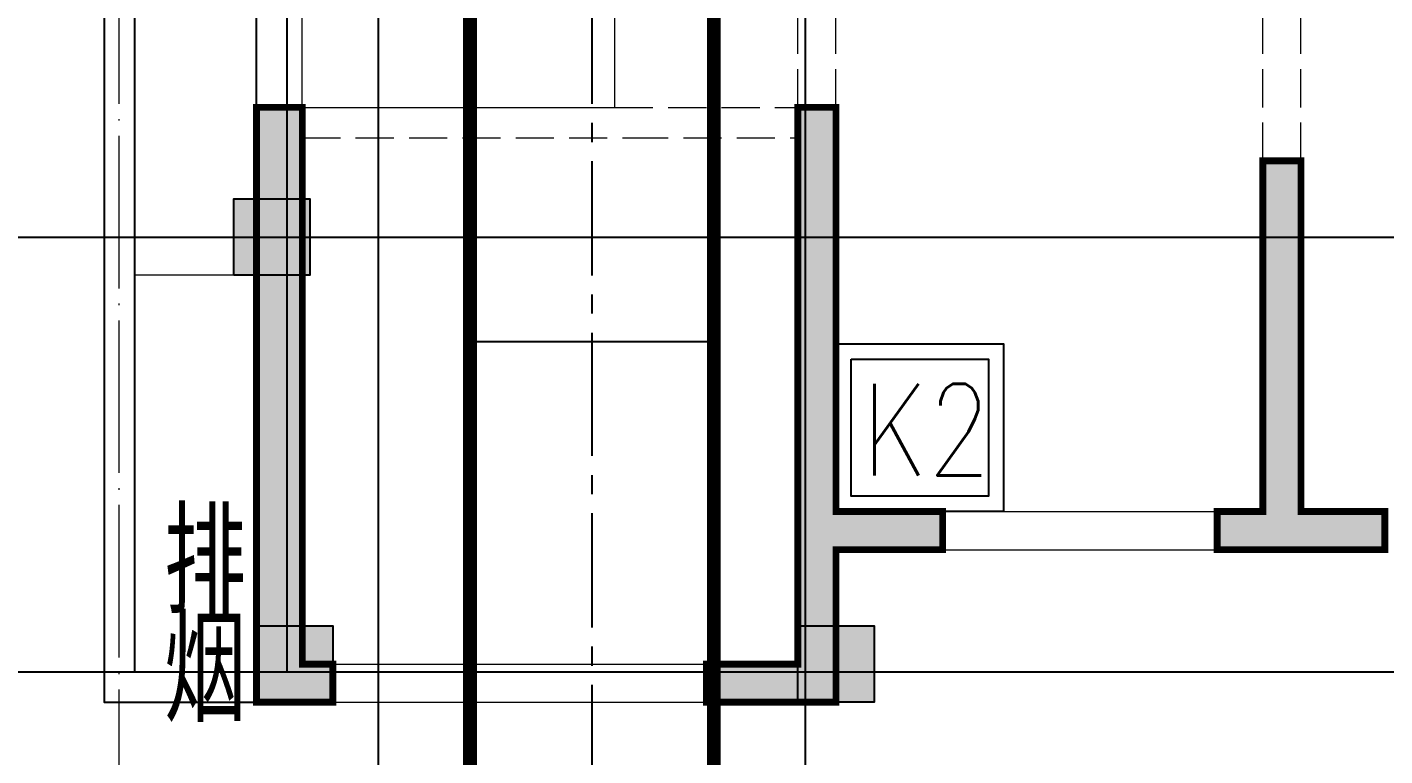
# Model space of a CAD drawing. Extents: x 369444 to 684549, y -549309 to 575337.
# Drawn here: x 440770 to 449674, y 206055 to 210833 of the extents above; entities that cross this region are included whole.
import ezdxf

# ---------------------------------------------------------------- set-up
doc = ezdxf.new("R2010")
doc.units = 0
doc.header["$LTSCALE"] = 1000
doc.header["$MEASUREMENT"] = 0
for name, pattern in [('CENTER2', [1.125, 0.75, -0.125, 0.125, -0.125]), ('DASH', [0.35, 0.25, -0.1]), ('DOTE', [2.4200000000000004, 2, -0.2, 0.02, -0.2]), ('线型3', [500, 300, -200])]:
    doc.linetypes.add(name, pattern=pattern)
for name, color, linetype in [('COLUMN', 9, 'Continuous'), ('DOTE', 1, 'Continuous'), ('DUCT-排烟中心线', 5, 'CENTER2'), ('DUCT-排烟管', 2, 'Continuous'), ('DUCT-排烟管端线', 4, 'Continuous'), ('WALL', 9, 'Continuous'), ('WINDOW', 4, 'Continuous'), ('图层2', 7, 'Continuous'), ('填充', 8, 'Continuous'), ('砼墙', 151, 'Continuous'), ('车库集水坑', 60, 'Continuous'), ('车库风井', 6, 'Continuous'), ('风管标注', 3, 'Continuous')]:
    doc.layers.add(name, color=color, linetype=linetype)
for name, color, linetype, lineweight in [('DOTE2', 122, 'DOTE', 9), ('TEXT', 7, 'Continuous', 13), ('梁', 4, 'Continuous', 18), ('梁虚线', 134, '线型3', 18), ('梁集中标注', 2, 'Continuous', 25), ('门虚线', 2, 'Continuous', 18), ('零厚板', 7, 'Continuous', 18)]:
    doc.layers.add(name, color=color, linetype=linetype, lineweight=lineweight)
doc.styles.add('_HZTXT', font='txt.shx', dxfattribs={"width": 0.8, "bigfont": 'HZTXT.shx'})

# ---------------------------------------------------------------- blocks, each defined once
blk = doc.blocks.new('dsfzc')
at = {"layer": '填充'}
h = blk.add_hatch(color=0, dxfattribs=at)
h.dxf.hatch_style = 1
h.paths.add_polyline_path([(-2824545.116936882, 468725.5342169167), (-2824545.116936882, 464825.5342169167), (-2824045.116936882, 464825.5342169167), (-2824045.116936882, 465075.5342169167), (-2824245.116936882, 465075.5342169167), (-2824245.116936882, 468725.5342169167)])
h = blk.add_hatch(color=0, dxfattribs=at)
h.dxf.hatch_style = 1
h.paths.add_polyline_path([(-2821595.116936882, 465075.5342169167), (-2821595.116936882, 464825.5342169167), (-2820745.116936882, 464825.5342169167), (-2820745.116936882, 465825.5342169167), (-2820045.116936882, 465825.5342169167), (-2820045.116936882, 466075.5342169167), (-2820745.116936882, 466075.5342169167), (-2820745.116936882, 468725.5342169167), (-2820995.116936882, 468725.5342169167), (-2820995.116936882, 466075.5342169167), (-2820995.116936882, 465075.5342169167)])
h = blk.add_hatch(color=0, dxfattribs=at)
h.dxf.hatch_style = 1
h.paths.add_polyline_path([(-2818245.116936882, 465825.5342169167), (-2818245.116936882, 466075.5342169167), (-2817945.116936882, 466075.5342169167), (-2817945.116936882, 468375.5342169167), (-2817695.116936882, 468375.5342169167), (-2817695.116936882, 466075.5342169167), (-2817145.116936882, 466075.5342169167), (-2817145.116936882, 465825.5342169167), (-2817945.116936882, 465825.5342169167)])
at = {"layer": '砼墙', "color": 0, "lineweight": 35, "ltscale": 0.9999999776482582}
for points in [[(-2824545.116936882, 468725.5342169167), (-2824545.116936882, 464825.5342169167), (-2824045.116936882, 464825.5342169167), (-2824045.116936882, 465075.5342169167), (-2824245.116936882, 465075.5342169167), (-2824245.116936882, 468725.5342169167)], [(-2821595.116936882, 465075.5342169167), (-2821595.116936882, 464825.5342169167), (-2820745.116936882, 464825.5342169167), (-2820745.116936882, 465825.5342169167), (-2820045.116936882, 465825.5342169167), (-2820045.116936882, 466075.5342169167), (-2820745.116936882, 466075.5342169167), (-2820745.116936882, 468725.5342169167), (-2820995.116936882, 468725.5342169167), (-2820995.116936882, 466075.5342169167), (-2820995.116936882, 465075.5342169167)], [(-2818245.116936882, 465825.5342169167), (-2818245.116936882, 466075.5342169167), (-2817945.116936882, 466075.5342169167), (-2817945.116936882, 468375.5342169167), (-2817695.116936882, 468375.5342169167), (-2817695.116936882, 466075.5342169167), (-2817145.116936882, 466075.5342169167), (-2817145.116936882, 465825.5342169167), (-2817945.116936882, 465825.5342169167)]]:
    blk.add_lwpolyline(points, close=True, dxfattribs=at)
blk = doc.blocks.new('column500')
h = blk.add_hatch(color=0)
h.dxf.hatch_style = 1
h.paths.add_polyline_path([(-216380.9106832733, -381439.8896648251), (-215880.9106832733, -381439.8896648251), (-215880.9106832733, -380939.8896648251), (-216380.9106832733, -380939.8896648251)])
at = {"color": 0}
blk.add_lwpolyline([(-216380.9106832733, -381439.8896648251), (-215880.9106832733, -381439.8896648251), (-215880.9106832733, -380939.8896648251), (-216380.9106832733, -380939.8896648251)], close=True, dxfattribs=at)
blk = doc.blocks.new('N-风管')
at = {"layer": 'DUCT-排烟中心线', "color": 0}
for p, q in [((38489280430.66962, 3905307803.12593), (38489280430.66962, 3905303244.611743)), ((38489280430.66962, 3905303244.611743), (38489280430.66962, 3905299529.7))]:
    blk.add_line(p, q, dxfattribs=at)
at = {"layer": 'DUCT-排烟管', "color": 0, "const_width": 90}
for points in [[(38489279630.66962, 3905307803.12593), (38489279630.66962, 3905303244.611743)], [(38489281230.66962, 3905303244.611743), (38489281230.66962, 3905307803.12593)], [(38489279630.66962, 3905303244.611743), (38489279630.66962, 3905299529.7)], [(38489281230.66962, 3905299529.7), (38489281230.66962, 3905303244.611743)]]:
    blk.add_lwpolyline(points, dxfattribs=at)
at = {"layer": 'DUCT-排烟管端线', "color": 0}
blk.add_line((38489279630.66962, 3905303244.611743), (38489281230.66962, 3905303244.611743), dxfattribs=at)
blk = doc.blocks.new('12#梁图')
at = {"layer": '梁', "color": 0, "lineweight": 18, "ltscale": 0.9999999776482582}
blk.add_line((1039014.834411621, -75746.4505610466), (1041064.834411621, -75746.4505610466), dxfattribs=at)
at = {"layer": '梁虚线', "color": 0, "linetype": 'DASH', "lineweight": 18, "ltscale": 0.9999999776482582}
for p, q in [((1045314.834411621, -76096.4505610466), (1045314.834411621, -71246.4505610466)), ((1045564.834411621, -76096.4505610466), (1045564.834411621, -71246.4505610466)), ((1042264.834411621, -75746.4505610466), (1042264.834411621, -72296.4505610466)), ((1042514.834411621, -75746.4505610466), (1042514.834411621, -72296.4505610466)), ((1041064.834411621, -75746.4505610466), (1042264.834411621, -75746.4505610466)), ((1039014.834411621, -75946.4505610466), (1041164.834411621, -75946.4505610466)), ((1041164.834411621, -75946.4505610466), (1042264.834411621, -75946.4505610466))]:
    blk.add_line(p, q, dxfattribs=at)
at = {"layer": '砼墙', "color": 0, "lineweight": 35, "ltscale": 0.9999999776482582, "const_width": 45}
for points in [[(1038714.834411621, -75746.4505610466), (1038714.834411621, -79646.4505610466), (1039214.834411621, -79646.4505610466), (1039214.834411621, -79396.4505610466), (1039014.834411621, -79396.4505610466), (1039014.834411621, -75746.4505610466)], [(1041664.834411621, -79396.4505610466), (1041664.834411621, -79646.4505610466), (1042514.834411621, -79646.4505610466), (1042514.834411621, -78646.4505610466), (1043214.834411621, -78646.4505610466), (1043214.834411621, -78396.4505610466), (1042514.834411621, -78396.4505610466), (1042514.834411621, -75746.4505610466), (1042264.834411621, -75746.4505610466), (1042264.834411621, -78396.4505610466), (1042264.834411621, -79396.4505610466)], [(1045014.834411621, -78646.4505610466), (1045014.834411621, -78396.4505610466), (1045314.834411621, -78396.4505610466), (1045314.834411621, -76096.4505610466), (1045564.834411621, -76096.4505610466), (1045564.834411621, -78396.4505610466), (1046114.834411621, -78396.4505610466), (1046114.834411621, -78646.4505610466), (1045314.834411621, -78646.4505610466)]]:
    blk.add_lwpolyline(points, close=True, dxfattribs=at)
at = {"layer": '门虚线', "color": 0, "linetype": 'Continuous', "lineweight": 18, "ltscale": 0.9999999776482582}
for p, q in [((1038714.834411621, -75746.4505610466), (1038714.834411621, -73046.4505610466)), ((1039214.834411621, -79646.4505610466), (1041714.834411621, -79646.4505610466))]:
    blk.add_line(p, q, dxfattribs=at)
at = {"layer": '门虚线', "color": 0, "lineweight": 18, "ltscale": 0.9999999776482582}
for p, q in [((1039014.834411621, -75746.4505610466), (1039014.834411621, -73046.4505610466)), ((1043214.834411621, -78396.4505610466), (1045014.834411621, -78396.4505610466)), ((1043214.834411621, -78646.4505610466), (1045014.834411621, -78646.4505610466)), ((1039214.834411621, -79396.4505610466), (1041714.834411621, -79396.4505610466))]:
    blk.add_line(p, q, dxfattribs=at)
at = {"layer": '零厚板', "color": 0}
blk.add_line((1041064.834411621, -75746.4505610466), (1041064.834411621, -72296.4505610466), dxfattribs=at)

msp = doc.modelspace()

# ---------------------------------------------------------------- hatches: boundary and pattern name
at = {"layer": '填充', "linetype": 'ByBlock', "lineweight": -2, "ltscale": 6}
h = msp.add_hatch(dxfattribs=at)
h.set_pattern_fill('ANSI31', color=256, scale=150, style=0)
h.set_pattern_definition([(45, (-38490425139.55413, -3905094273.394068), (-168.3798022700466, 168.3798022700466), [])])
edge = h.paths.add_edge_path()
edge.add_line((442274.4881982785, 206606.9756016422), (441274.4831705075, 206606.9756016422))
edge.add_line((441274.4831705075, 206606.9756016422), (441274.4837427121, 218456.9746560741))
edge.add_line((441274.4837427121, 218456.9746560741), (442874.4881982785, 218456.9746560741))
edge.add_line((442874.4881982785, 218456.9746560741), (442874.4881982785, 213956.9756016422))
edge.add_line((442874.4881982785, 213956.9756016422), (442274.4856805783, 213956.9756016422))
edge.add_line((442274.4856805783, 213956.9756016422), (442274.4881982785, 210956.9756016422))
edge.add_line((442274.4881982785, 210956.9756016422), (442274.4831705075, 206606.9756016422))

# ---------------------------------------------------------------- linework, layer by layer
at = {"layer": 'DOTE', "color": 8}
for p, q in [((443074.4831018429, 59364.2341589618), (443074.4831018429, 476704.7720441509)), ((445874.4833078366, 59364.2341589618), (445874.4833078366, 476704.7720441509))]:
    msp.add_line(p, q, dxfattribs=at)
at = {"layer": 'DOTE', "color": 8, "lineweight": -2}
for p, q in [((377844.3968973141, 209456.9745163608), (624570.9458093625, 209456.9745163608)), ((377844.3968820553, 206606.974518745), (624570.9457941037, 206606.974518745))]:
    msp.add_line(p, q, dxfattribs=at)
at = {"layer": 'DOTE2', "linetype": 'DOTE', "ltscale": 0.5}
msp.add_lwpolyline([(441374.4831705075, 205490.4082102466), (441374.4831705075, 220642.1281966853)], dxfattribs=at)
at = {"layer": 'WALL', "linetype": 'ByBlock'}
for p, q in [((442274.4881982785, 206606.9756016422), (442274.4881982785, 213206.9756016422)), ((442474.4881982785, 206606.9756016422), (442474.4881982785, 213006.9756016422)), ((442274.4881982785, 206606.9756016422), (442474.4881982785, 206606.9756016422))]:
    msp.add_line(p, q, dxfattribs=at)
at = {"layer": 'WALL'}
msp.add_lwpolyline([(442874.4831705075, 218256.9745154071), (441474.4831705075, 218256.9745154071), (441474.4831705075, 206606.9743671108), (442274.4831705075, 206606.9743671108)], dxfattribs=at)
at = {"layer": 'WINDOW', "linetype": 'ByBlock', "lineweight": -2, "ltscale": 6}
msp.add_lwpolyline([(442874.4831705075, 218456.9745201755), (441274.4831628781, 218456.9745149303), (441274.4831705075, 206406.9756016422), (442274.4881982785, 206406.9756016422)], dxfattribs=at)
at = {"layer": '车库集水坑', "lineweight": -2}
for points in [[(446074.4881982785, 208756.9756016422), (447174.4881982785, 208756.9756016422), (447174.4881982785, 207656.9756016422), (446074.4881982785, 207656.9756016422)], [(446174.4881982785, 208656.9756016422), (447074.4881982785, 208656.9756016422), (447074.4881982785, 207756.9756016422), (446174.4881982785, 207756.9756016422)]]:
    msp.add_lwpolyline(points, close=True, dxfattribs=at)
at = {"layer": '车库风井', "linetype": 'DASH', "const_width": 10}
msp.add_lwpolyline([(441474.4831705075, 209207.4293617893), (442274.4831705075, 209207.4293617893), (442274.4831705075, 206606.9743671108), (441474.4831705075, 206606.9743671108)], close=True, dxfattribs=at)

# ---------------------------------------------------------------- block references
at = {"layer": 'COLUMN', "color": 8, "xscale": -1, "rotation": 270}
for p in [(823564.3778619748, 425587.8852328944), (823714.311730383, 422787.7875461269), (827264.2331628781, 422787.7875466037, -96.61227623716162)]:
    msp.add_blockref('column500', p, dxfattribs=at)
at = {"layer": '图层2', "color": 8}
msp.add_blockref('dsfzc', (3266819.601799963, -258418.5586147618), dxfattribs=at)
at = {"layer": '梁集中标注', "color": 8}
msp.add_blockref('12#梁图', (-596440.3495440376, 286053.4261630066), dxfattribs=at)
at = {"layer": '风管标注', "color": 8}
msp.add_blockref('N-风管', (-38488835956.18143, -3905094473.394068), dxfattribs=at)

# ---------------------------------------------------------------- texts
at = {"layer": 'TEXT', "color": 2, "style": '_HZTXT', "width": 0.8}
for s, p in [('排', (441667.0342264157, 206984.6722111392)), ('烟', (441667.0342264157, 206278.8685426402))]:
    msp.add_text(s, height=675, dxfattribs=at).set_placement(p)
at = {"layer": '车库集水坑', "lineweight": -2, "style": '_HZTXT', "width": 0.8}
msp.add_text('K2', height=600, dxfattribs=at).set_placement((446245.1076669674, 207894.1133174587))

doc.saveas('drawing.dxf')
